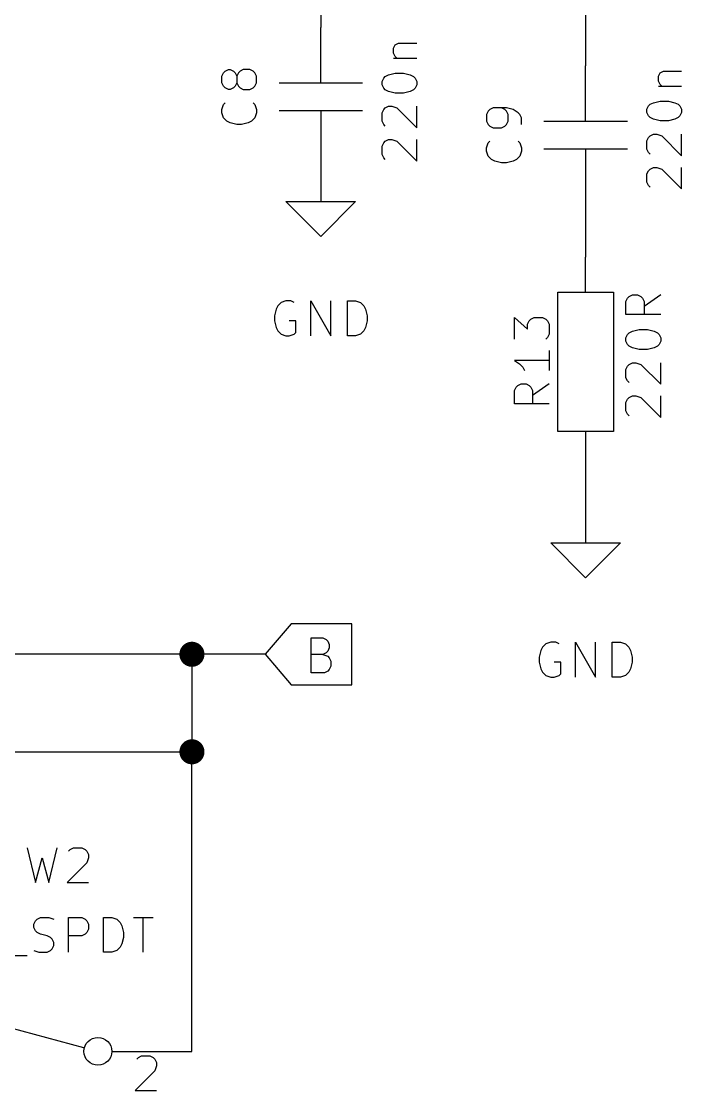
# Model space of a CAD drawing. Extents: x 0.4 to 11.3, y -11.3 to -0.4.
# Drawn here: x 4.885 to 5.833, y -5.066 to -3.531 of the extents above; entities that cross this region are included whole.
import ezdxf

# ---------------------------------------------------------------- set-up
doc = ezdxf.new("R2010")
doc.units = 0
doc.header["$MEASUREMENT"] = 0
for name, color, linetype in [('CYAN2', 4, 'CONTINUOUS'), ('GREEN3', 91, 'CONTINUOUS'), ('RED2', 1, 'CONTINUOUS'), ('RED3', 11, 'CONTINUOUS')]:
    doc.layers.add(name, color=color, linetype=linetype)

msp = doc.modelspace()

# ---------------------------------------------------------------- linework, layer by layer
at = {"layer": 'CYAN2', "linetype": 'CONTINUOUS'}
for p, q in [((5.41947, -3.57), (5.42185, -3.56524)), ((5.41947, -3.57), (5.42185, -3.56524)), ((5.41947, -3.57714), (5.41947, -3.57)), ((5.41947, -3.57714), (5.41947, -3.57)), ((5.42185, -3.56524), (5.42661, -3.56285)), ((5.42185, -3.56524), (5.42661, -3.56285)), ((5.42661, -3.56285), (5.4528, -3.56285)), ((5.42661, -3.56285), (5.4528, -3.56285)), ((5.42185, -3.5819), (5.41947, -3.57714)), ((5.42185, -3.5819), (5.41947, -3.57714)), ((5.41947, -3.58428), (5.4528, -3.58428)), ((5.41947, -3.58428), (5.4528, -3.58428)), ((5.42423, -3.58428), (5.42185, -3.5819)), ((5.42423, -3.58428), (5.42185, -3.5819)), ((5.1728, -3.61023), (5.17519, -3.60547)), ((5.1728, -3.61023), (5.17519, -3.60547)), ((5.17519, -3.60547), (5.17757, -3.60309)), ((5.17519, -3.60547), (5.17757, -3.60309)), ((5.17757, -3.60309), (5.18233, -3.60071)), ((5.17757, -3.60309), (5.18233, -3.60071)), ((5.18233, -3.60071), (5.18471, -3.60071)), ((5.18233, -3.60071), (5.18471, -3.60071)), ((5.18471, -3.60071), (5.18947, -3.60309)), ((5.18471, -3.60071), (5.18947, -3.60309)), ((5.18947, -3.60309), (5.19185, -3.60547)), ((5.18947, -3.60309), (5.19185, -3.60547)), ((5.19185, -3.60547), (5.19423, -3.61023)), ((5.19185, -3.60547), (5.19423, -3.61023)), ((5.19661, -3.60547), (5.19423, -3.61023)), ((5.19661, -3.60547), (5.19423, -3.61023)), ((5.199, -3.60309), (5.19661, -3.60547)), ((5.199, -3.60309), (5.19661, -3.60547)), ((5.20376, -3.60071), (5.199, -3.60309)), ((5.20376, -3.60071), (5.199, -3.60309)), ((5.21328, -3.60071), (5.20376, -3.60071)), ((5.21328, -3.60071), (5.20376, -3.60071)), ((5.21804, -3.60309), (5.21328, -3.60071)), ((5.21804, -3.60309), (5.21328, -3.60071)), ((5.22043, -3.60547), (5.21804, -3.60309)), ((5.22043, -3.60547), (5.21804, -3.60309)), ((5.2228, -3.61023), (5.22043, -3.60547)), ((5.2228, -3.61023), (5.22043, -3.60547)), ((5.41233, -3.60809), (5.42185, -3.60571)), ((5.41233, -3.60809), (5.42185, -3.60571)), ((5.42185, -3.60571), (5.43376, -3.60571)), ((5.42185, -3.60571), (5.43376, -3.60571)), ((5.43376, -3.60571), (5.44328, -3.60809)), ((5.43376, -3.60571), (5.44328, -3.60809)), ((5.79947, -3.61), (5.80185, -3.60524)), ((5.80185, -3.60524), (5.80661, -3.60285)), ((5.80661, -3.60285), (5.8328, -3.60285)), ((5.1728, -3.61976), (5.1728, -3.61023)), ((5.1728, -3.61976), (5.1728, -3.61023)), ((5.17519, -3.62452), (5.1728, -3.61976)), ((5.17519, -3.62452), (5.1728, -3.61976)), ((5.19423, -3.61976), (5.19185, -3.62452)), ((5.19423, -3.61976), (5.19185, -3.62452)), ((5.19423, -3.61023), (5.19423, -3.61976)), ((5.19423, -3.61023), (5.19423, -3.61976)), ((5.19423, -3.61976), (5.19661, -3.62452)), ((5.19423, -3.61976), (5.19661, -3.62452)), ((5.22043, -3.62452), (5.2228, -3.61976)), ((5.22043, -3.62452), (5.2228, -3.61976)), ((5.2228, -3.61976), (5.2228, -3.61023)), ((5.2228, -3.61976), (5.2228, -3.61023)), ((5.4028, -3.61761), (5.40519, -3.61285)), ((5.4028, -3.61761), (5.40519, -3.61285)), ((5.4028, -3.62238), (5.4028, -3.61761)), ((5.4028, -3.62238), (5.4028, -3.61761)), ((5.40519, -3.62714), (5.4028, -3.62238)), ((5.40519, -3.62714), (5.4028, -3.62238)), ((5.40519, -3.61285), (5.40757, -3.61047)), ((5.40519, -3.61285), (5.40757, -3.61047)), ((5.40757, -3.61047), (5.41233, -3.60809)), ((5.40757, -3.61047), (5.41233, -3.60809)), ((5.44328, -3.60809), (5.44804, -3.61047)), ((5.44328, -3.60809), (5.44804, -3.61047)), ((5.44804, -3.61047), (5.45043, -3.61285)), ((5.44804, -3.61047), (5.45043, -3.61285)), ((5.45043, -3.61285), (5.4528, -3.61761)), ((5.45043, -3.61285), (5.4528, -3.61761)), ((5.4528, -3.62238), (5.45043, -3.62714)), ((5.4528, -3.62238), (5.45043, -3.62714)), ((5.4528, -3.61761), (5.4528, -3.62238)), ((5.4528, -3.61761), (5.4528, -3.62238)), ((5.79947, -3.61714), (5.79947, -3.61)), ((5.80185, -3.6219), (5.79947, -3.61714)), ((5.80423, -3.62428), (5.80185, -3.6219)), ((5.17757, -3.6269), (5.17519, -3.62452)), ((5.17757, -3.6269), (5.17519, -3.62452)), ((5.18233, -3.62928), (5.17757, -3.6269)), ((5.18233, -3.62928), (5.17757, -3.6269)), ((5.18471, -3.62928), (5.18233, -3.62928)), ((5.18471, -3.62928), (5.18233, -3.62928)), ((5.18947, -3.6269), (5.18471, -3.62928)), ((5.18947, -3.6269), (5.18471, -3.62928)), ((5.19185, -3.62452), (5.18947, -3.6269)), ((5.19185, -3.62452), (5.18947, -3.6269)), ((5.19661, -3.62452), (5.199, -3.6269)), ((5.19661, -3.62452), (5.199, -3.6269)), ((5.199, -3.6269), (5.20376, -3.62928)), ((5.199, -3.6269), (5.20376, -3.62928)), ((5.20376, -3.62928), (5.21328, -3.62928)), ((5.20376, -3.62928), (5.21328, -3.62928)), ((5.21328, -3.62928), (5.21804, -3.6269)), ((5.21328, -3.62928), (5.21804, -3.6269)), ((5.21804, -3.6269), (5.22043, -3.62452)), ((5.21804, -3.6269), (5.22043, -3.62452)), ((5.40757, -3.62952), (5.40519, -3.62714)), ((5.40757, -3.62952), (5.40519, -3.62714)), ((5.41233, -3.6319), (5.40757, -3.62952)), ((5.41233, -3.6319), (5.40757, -3.62952)), ((5.42185, -3.63428), (5.41233, -3.6319)), ((5.42185, -3.63428), (5.41233, -3.6319)), ((5.43376, -3.63428), (5.42185, -3.63428)), ((5.43376, -3.63428), (5.42185, -3.63428)), ((5.44328, -3.6319), (5.43376, -3.63428)), ((5.44328, -3.6319), (5.43376, -3.63428)), ((5.44804, -3.62952), (5.44328, -3.6319)), ((5.44804, -3.62952), (5.44328, -3.6319)), ((5.45043, -3.62714), (5.44804, -3.62952)), ((5.45043, -3.62714), (5.44804, -3.62952)), ((5.79947, -3.62428), (5.8328, -3.62428)), ((5.1728, -3.65785), (5.17519, -3.65071)), ((5.1728, -3.65785), (5.17519, -3.65071)), ((5.17519, -3.65071), (5.17757, -3.64833)), ((5.17519, -3.65071), (5.17757, -3.64833)), ((5.21804, -3.64833), (5.22043, -3.65071)), ((5.21804, -3.64833), (5.22043, -3.65071)), ((5.22043, -3.65071), (5.2228, -3.65785)), ((5.22043, -3.65071), (5.2228, -3.65785)), ((5.7828, -3.65761), (5.78519, -3.65285)), ((5.78519, -3.65285), (5.78757, -3.65047)), ((5.78757, -3.65047), (5.79233, -3.64809)), ((5.79233, -3.64809), (5.80185, -3.64571)), ((5.80185, -3.64571), (5.81376, -3.64571)), ((5.81376, -3.64571), (5.82328, -3.64809)), ((5.82328, -3.64809), (5.82804, -3.65047)), ((5.82804, -3.65047), (5.83043, -3.65285)), ((5.83043, -3.65285), (5.8328, -3.65761)), ((5.1728, -3.66261), (5.1728, -3.65785)), ((5.1728, -3.66261), (5.1728, -3.65785)), ((5.17519, -3.66976), (5.1728, -3.66261)), ((5.17519, -3.66976), (5.1728, -3.66261)), ((5.2228, -3.66261), (5.22043, -3.66976)), ((5.2228, -3.66261), (5.22043, -3.66976)), ((5.2228, -3.65785), (5.2228, -3.66261)), ((5.2228, -3.65785), (5.2228, -3.66261)), ((5.4028, -3.66285), (5.40519, -3.65809)), ((5.4028, -3.66285), (5.40519, -3.65809)), ((5.4028, -3.67476), (5.4028, -3.66285)), ((5.4028, -3.67476), (5.4028, -3.66285)), ((5.40519, -3.65809), (5.40757, -3.65571)), ((5.40519, -3.65809), (5.40757, -3.65571)), ((5.40757, -3.65571), (5.41233, -3.65333)), ((5.40757, -3.65571), (5.41233, -3.65333)), ((5.41233, -3.65333), (5.41709, -3.65333)), ((5.41233, -3.65333), (5.41709, -3.65333)), ((5.41709, -3.65333), (5.42423, -3.65571)), ((5.41709, -3.65333), (5.42423, -3.65571)), ((5.42423, -3.65571), (5.4528, -3.68428)), ((5.42423, -3.65571), (5.4528, -3.68428)), ((5.4528, -3.68428), (5.4528, -3.65333)), ((5.4528, -3.68428), (5.4528, -3.65333)), ((5.55519, -3.66047), (5.5528, -3.66523)), ((5.5528, -3.66523), (5.5528, -3.67476)), ((5.55757, -3.65809), (5.55519, -3.66047)), ((5.56233, -3.65571), (5.55757, -3.65809)), ((5.58137, -3.65571), (5.56233, -3.65571)), ((5.579, -3.65809), (5.57423, -3.65571)), ((5.58137, -3.66047), (5.579, -3.65809)), ((5.5909, -3.65809), (5.58137, -3.65571)), ((5.58376, -3.66523), (5.58137, -3.66047)), ((5.58376, -3.67476), (5.58376, -3.66523)), ((5.59804, -3.66285), (5.5909, -3.65809)), ((5.60043, -3.66523), (5.59804, -3.66285)), ((5.6028, -3.67), (5.60043, -3.66523)), ((5.7828, -3.66238), (5.7828, -3.65761)), ((5.78519, -3.66714), (5.7828, -3.66238)), ((5.78757, -3.66952), (5.78519, -3.66714)), ((5.83043, -3.66714), (5.82804, -3.66952)), ((5.8328, -3.66238), (5.83043, -3.66714)), ((5.8328, -3.65761), (5.8328, -3.66238)), ((5.17995, -3.67452), (5.17519, -3.66976)), ((5.17995, -3.67452), (5.17519, -3.66976)), ((5.18471, -3.6769), (5.17995, -3.67452)), ((5.18471, -3.6769), (5.17995, -3.67452)), ((5.19423, -3.67928), (5.18471, -3.6769)), ((5.19423, -3.67928), (5.18471, -3.6769)), ((5.20137, -3.67928), (5.19423, -3.67928)), ((5.20137, -3.67928), (5.19423, -3.67928)), ((5.2109, -3.6769), (5.20137, -3.67928)), ((5.2109, -3.6769), (5.20137, -3.67928)), ((5.21566, -3.67452), (5.2109, -3.6769)), ((5.21566, -3.67452), (5.2109, -3.6769)), ((5.22043, -3.66976), (5.21566, -3.67452)), ((5.22043, -3.66976), (5.21566, -3.67452)), ((5.40519, -3.67952), (5.4028, -3.67476)), ((5.40519, -3.67952), (5.4028, -3.67476)), ((5.40757, -3.6819), (5.40519, -3.67952)), ((5.40757, -3.6819), (5.40519, -3.67952)), ((5.5528, -3.67476), (5.55519, -3.67952)), ((5.55519, -3.67952), (5.55757, -3.6819)), ((5.55757, -3.6819), (5.56233, -3.68428)), ((5.57423, -3.68428), (5.579, -3.6819)), ((5.579, -3.6819), (5.58137, -3.67952)), ((5.58137, -3.67952), (5.58376, -3.67476)), ((5.6028, -3.67952), (5.6028, -3.67)), ((5.79233, -3.6719), (5.78757, -3.66952)), ((5.80185, -3.67428), (5.79233, -3.6719)), ((5.81376, -3.67428), (5.80185, -3.67428)), ((5.82328, -3.6719), (5.81376, -3.67428)), ((5.82804, -3.66952), (5.82328, -3.6719)), ((5.56233, -3.68428), (5.57423, -3.68428)), ((5.7828, -3.70285), (5.78519, -3.69809)), ((5.78519, -3.69809), (5.78757, -3.69571)), ((5.78757, -3.69571), (5.79233, -3.69333)), ((5.79233, -3.69333), (5.79709, -3.69333)), ((5.79709, -3.69333), (5.80423, -3.69571)), ((5.80423, -3.69571), (5.8328, -3.72428)), ((5.8328, -3.72428), (5.8328, -3.69333)), ((5.4028, -3.71047), (5.40519, -3.70571)), ((5.4028, -3.71047), (5.40519, -3.70571)), ((5.4028, -3.72237), (5.4028, -3.71047)), ((5.4028, -3.72237), (5.4028, -3.71047)), ((5.40519, -3.70571), (5.40757, -3.70333)), ((5.40519, -3.70571), (5.40757, -3.70333)), ((5.40757, -3.70333), (5.41233, -3.70094)), ((5.40757, -3.70333), (5.41233, -3.70094)), ((5.41233, -3.70094), (5.41709, -3.70094)), ((5.41233, -3.70094), (5.41709, -3.70094)), ((5.41709, -3.70094), (5.42423, -3.70333)), ((5.41709, -3.70094), (5.42423, -3.70333)), ((5.42423, -3.70333), (5.4528, -3.7319)), ((5.42423, -3.70333), (5.4528, -3.7319)), ((5.4528, -3.7319), (5.4528, -3.70094)), ((5.4528, -3.7319), (5.4528, -3.70094)), ((5.5528, -3.71285), (5.55519, -3.70571)), ((5.5528, -3.71761), (5.5528, -3.71285)), ((5.55519, -3.70571), (5.55757, -3.70333)), ((5.59804, -3.70333), (5.60043, -3.70571)), ((5.60043, -3.70571), (5.6028, -3.71285)), ((5.6028, -3.71285), (5.6028, -3.71761)), ((5.7828, -3.71476), (5.7828, -3.70285)), ((5.40519, -3.72714), (5.4028, -3.72237)), ((5.40519, -3.72714), (5.4028, -3.72237)), ((5.40757, -3.72952), (5.40519, -3.72714)), ((5.40757, -3.72952), (5.40519, -3.72714)), ((5.55519, -3.72476), (5.5528, -3.71761)), ((5.55995, -3.72952), (5.55519, -3.72476)), ((5.56471, -3.7319), (5.55995, -3.72952)), ((5.59566, -3.72952), (5.5909, -3.7319)), ((5.60043, -3.72476), (5.59566, -3.72952)), ((5.6028, -3.71761), (5.60043, -3.72476)), ((5.78519, -3.71952), (5.7828, -3.71476)), ((5.78757, -3.7219), (5.78519, -3.71952)), ((5.57423, -3.73428), (5.56471, -3.7319)), ((5.58137, -3.73428), (5.57423, -3.73428)), ((5.5909, -3.7319), (5.58137, -3.73428)), ((5.78519, -3.74571), (5.78757, -3.74333)), ((5.78757, -3.74333), (5.79233, -3.74094)), ((5.79233, -3.74094), (5.79709, -3.74094)), ((5.79709, -3.74094), (5.80423, -3.74333)), ((5.80423, -3.74333), (5.8328, -3.7719)), ((5.8328, -3.7719), (5.8328, -3.74094)), ((5.7828, -3.75047), (5.78519, -3.74571)), ((5.7828, -3.76237), (5.7828, -3.75047)), ((5.78519, -3.76714), (5.7828, -3.76237)), ((5.78757, -3.76952), (5.78519, -3.76714)), ((5.7528, -3.93337), (5.75519, -3.92861)), ((5.75519, -3.92861), (5.75757, -3.92623)), ((5.75757, -3.92623), (5.76233, -3.92385)), ((5.76233, -3.92385), (5.76947, -3.92385)), ((5.76947, -3.92385), (5.77423, -3.92623)), ((5.77423, -3.92623), (5.77661, -3.92861)), ((5.77661, -3.92861), (5.779, -3.93337)), ((5.8028, -3.92385), (5.779, -3.94052)), ((5.25071, -3.94471), (5.24833, -3.95423)), ((5.25071, -3.94471), (5.24833, -3.95423)), ((5.25309, -3.93995), (5.25071, -3.94471)), ((5.25309, -3.93995), (5.25071, -3.94471)), ((5.25786, -3.93519), (5.25309, -3.93995)), ((5.25786, -3.93519), (5.25309, -3.93995)), ((5.265, -3.9328), (5.25786, -3.93519)), ((5.265, -3.9328), (5.25786, -3.93519)), ((5.27214, -3.9328), (5.265, -3.9328)), ((5.27214, -3.9328), (5.265, -3.9328)), ((5.27691, -3.93519), (5.27214, -3.9328)), ((5.27691, -3.93519), (5.27214, -3.9328)), ((5.30071, -3.9828), (5.30071, -3.9328)), ((5.30071, -3.9328), (5.32928, -3.9828)), ((5.30071, -3.9828), (5.30071, -3.9328)), ((5.30071, -3.9328), (5.32928, -3.9828)), ((5.32928, -3.9828), (5.32928, -3.9328)), ((5.32928, -3.9828), (5.32928, -3.9328)), ((5.35309, -3.9828), (5.35309, -3.9328)), ((5.35309, -3.9328), (5.365, -3.9328)), ((5.35309, -3.9828), (5.35309, -3.9328)), ((5.35309, -3.9328), (5.365, -3.9328)), ((5.365, -3.9328), (5.37214, -3.93519)), ((5.365, -3.9328), (5.37214, -3.93519)), ((5.37214, -3.93519), (5.37691, -3.93995)), ((5.37214, -3.93519), (5.37691, -3.93995)), ((5.37691, -3.93995), (5.37929, -3.94471)), ((5.37691, -3.93995), (5.37929, -3.94471)), ((5.37929, -3.94471), (5.38167, -3.95423)), ((5.37929, -3.94471), (5.38167, -3.95423)), ((5.7528, -3.95242), (5.7528, -3.93337)), ((5.779, -3.93337), (5.779, -3.95242)), ((5.24833, -3.95423), (5.24833, -3.96137)), ((5.24833, -3.95423), (5.24833, -3.96137)), ((5.38167, -3.95423), (5.38167, -3.96137)), ((5.38167, -3.95423), (5.38167, -3.96137)), ((5.5928, -3.98742), (5.5928, -3.95647)), ((5.5928, -3.95647), (5.61185, -3.97314)), ((5.61423, -3.96123), (5.61661, -3.95885)), ((5.61661, -3.95885), (5.62137, -3.95647)), ((5.62137, -3.95647), (5.63328, -3.95647)), ((5.63328, -3.95647), (5.63804, -3.95885)), ((5.63804, -3.95885), (5.64043, -3.96123)), ((5.8028, -3.95242), (5.7528, -3.95242)), ((5.24833, -3.96137), (5.25071, -3.9709)), ((5.24833, -3.96137), (5.25071, -3.9709)), ((5.25071, -3.9709), (5.25309, -3.97566)), ((5.25071, -3.9709), (5.25309, -3.97566)), ((5.27928, -3.96137), (5.26976, -3.96137)), ((5.27928, -3.96137), (5.26976, -3.96137)), ((5.27928, -3.97804), (5.27928, -3.96137)), ((5.27928, -3.97804), (5.27928, -3.96137)), ((5.37929, -3.9709), (5.37691, -3.97566)), ((5.37929, -3.9709), (5.37691, -3.97566)), ((5.38167, -3.96137), (5.37929, -3.9709)), ((5.38167, -3.96137), (5.37929, -3.9709)), ((5.61185, -3.96599), (5.61423, -3.96123)), ((5.61185, -3.97314), (5.61185, -3.96599)), ((5.64043, -3.96123), (5.6428, -3.96599)), ((5.6428, -3.96599), (5.6428, -3.98028)), ((5.76233, -3.97623), (5.77185, -3.97385)), ((5.77185, -3.97385), (5.78376, -3.97385)), ((5.78376, -3.97385), (5.79328, -3.97623)), ((5.25309, -3.97566), (5.25786, -3.98043)), ((5.25309, -3.97566), (5.25786, -3.98043)), ((5.25786, -3.98043), (5.265, -3.9828)), ((5.25786, -3.98043), (5.265, -3.9828)), ((5.265, -3.9828), (5.26976, -3.9828)), ((5.265, -3.9828), (5.26976, -3.9828)), ((5.26976, -3.9828), (5.27691, -3.98043)), ((5.26976, -3.9828), (5.27691, -3.98043)), ((5.27691, -3.98043), (5.27928, -3.97804)), ((5.27691, -3.98043), (5.27928, -3.97804)), ((5.365, -3.9828), (5.35309, -3.9828)), ((5.365, -3.9828), (5.35309, -3.9828)), ((5.37214, -3.98043), (5.365, -3.9828)), ((5.37214, -3.98043), (5.365, -3.9828)), ((5.37691, -3.97566), (5.37214, -3.98043)), ((5.37691, -3.97566), (5.37214, -3.98043)), ((5.64043, -3.98504), (5.63804, -3.98742)), ((5.6428, -3.98028), (5.64043, -3.98504)), ((5.7528, -3.98575), (5.75519, -3.98099)), ((5.7528, -3.99052), (5.7528, -3.98575)), ((5.75519, -3.99528), (5.7528, -3.99052)), ((5.75519, -3.98099), (5.75757, -3.97861)), ((5.75757, -3.97861), (5.76233, -3.97623)), ((5.79328, -3.97623), (5.79804, -3.97861)), ((5.79804, -3.97861), (5.80043, -3.98099)), ((5.80043, -3.98099), (5.8028, -3.98575)), ((5.8028, -3.99052), (5.80043, -3.99528)), ((5.8028, -3.98575), (5.8028, -3.99052)), ((5.6428, -4.00409), (5.6428, -4.03266)), ((5.75757, -3.99766), (5.75519, -3.99528)), ((5.76233, -4.00004), (5.75757, -3.99766)), ((5.77185, -4.00242), (5.76233, -4.00004)), ((5.78376, -4.00242), (5.77185, -4.00242)), ((5.79328, -4.00004), (5.78376, -4.00242)), ((5.79804, -3.99766), (5.79328, -4.00004)), ((5.80043, -3.99528), (5.79804, -3.99766)), ((5.6428, -4.01837), (5.5928, -4.01837)), ((5.5928, -4.01837), (5.59995, -4.02313)), ((5.75757, -4.02385), (5.76233, -4.02146)), ((5.76233, -4.02146), (5.76709, -4.02146)), ((5.76709, -4.02146), (5.77423, -4.02385)), ((5.8028, -4.05242), (5.8028, -4.02146)), ((5.59995, -4.02313), (5.60471, -4.0279)), ((5.60471, -4.0279), (5.60709, -4.03266)), ((5.7528, -4.03099), (5.75519, -4.02623)), ((5.7528, -4.04289), (5.7528, -4.03099)), ((5.75519, -4.02623), (5.75757, -4.02385)), ((5.77423, -4.02385), (5.8028, -4.05242)), ((5.59757, -4.05409), (5.60233, -4.05171)), ((5.60233, -4.05171), (5.60947, -4.05171)), ((5.60947, -4.05171), (5.61423, -4.05409)), ((5.6428, -4.05171), (5.619, -4.06837)), ((5.75519, -4.04766), (5.7528, -4.04289)), ((5.75757, -4.05004), (5.75519, -4.04766)), ((5.5928, -4.06123), (5.59519, -4.05647)), ((5.5928, -4.08028), (5.5928, -4.06123)), ((5.59519, -4.05647), (5.59757, -4.05409)), ((5.61423, -4.05409), (5.61661, -4.05647)), ((5.61661, -4.05647), (5.619, -4.06123)), ((5.619, -4.06123), (5.619, -4.08028)), ((5.6428, -4.08028), (5.5928, -4.08028)), ((5.7528, -4.07861), (5.75519, -4.07385)), ((5.7528, -4.09051), (5.7528, -4.07861)), ((5.75519, -4.07385), (5.75757, -4.07146)), ((5.75757, -4.07146), (5.76233, -4.06908)), ((5.76233, -4.06908), (5.76709, -4.06908)), ((5.76709, -4.06908), (5.77423, -4.07146)), ((5.77423, -4.07146), (5.8028, -4.10004)), ((5.8028, -4.10004), (5.8028, -4.06908)), ((5.75519, -4.09528), (5.7528, -4.09051)), ((5.75757, -4.09765), (5.75519, -4.09528)), ((5.63071, -4.43471), (5.62833, -4.44423)), ((5.63309, -4.42995), (5.63071, -4.43471)), ((5.63786, -4.42519), (5.63309, -4.42995)), ((5.645, -4.4228), (5.63786, -4.42519)), ((5.65214, -4.4228), (5.645, -4.4228)), ((5.65691, -4.42519), (5.65214, -4.4228)), ((5.68071, -4.4728), (5.68071, -4.4228)), ((5.68071, -4.4228), (5.70928, -4.4728)), ((5.70928, -4.4728), (5.70928, -4.4228)), ((5.73309, -4.4728), (5.73309, -4.4228)), ((5.73309, -4.4228), (5.745, -4.4228)), ((5.745, -4.4228), (5.75214, -4.42519)), ((5.75214, -4.42519), (5.75691, -4.42995)), ((5.75691, -4.42995), (5.75929, -4.43471)), ((5.75929, -4.43471), (5.76167, -4.44423)), ((5.62833, -4.44423), (5.62833, -4.45137)), ((5.62833, -4.45137), (5.63071, -4.4609)), ((5.65928, -4.45137), (5.64976, -4.45137)), ((5.65928, -4.46804), (5.65928, -4.45137)), ((5.76167, -4.45137), (5.75929, -4.4609)), ((5.76167, -4.44423), (5.76167, -4.45137)), ((5.63071, -4.4609), (5.63309, -4.46566)), ((5.63309, -4.46566), (5.63786, -4.47043)), ((5.75691, -4.46566), (5.75214, -4.47043)), ((5.75929, -4.4609), (5.75691, -4.46566)), ((5.63786, -4.47043), (5.645, -4.4728)), ((5.645, -4.4728), (5.64976, -4.4728)), ((5.64976, -4.4728), (5.65691, -4.47043)), ((5.65691, -4.47043), (5.65928, -4.46804)), ((5.745, -4.4728), (5.73309, -4.4728)), ((5.75214, -4.47043), (5.745, -4.4728)), ((4.89357, -4.7178), (4.90548, -4.7678)), ((4.89357, -4.7178), (4.90548, -4.7678)), ((4.92452, -4.7678), (4.93643, -4.7178)), ((4.92452, -4.7678), (4.93643, -4.7178)), ((4.95309, -4.72257), (4.95547, -4.72019)), ((4.95309, -4.72257), (4.95547, -4.72019)), ((4.95547, -4.72019), (4.96024, -4.7178)), ((4.95547, -4.72019), (4.96024, -4.7178)), ((4.96024, -4.7178), (4.97214, -4.7178)), ((4.96024, -4.7178), (4.97214, -4.7178)), ((4.97214, -4.7178), (4.9769, -4.72019)), ((4.97214, -4.7178), (4.9769, -4.72019)), ((4.9769, -4.72019), (4.97928, -4.72257)), ((4.9769, -4.72019), (4.97928, -4.72257)), ((4.97928, -4.72257), (4.98167, -4.72733)), ((4.97928, -4.72257), (4.98167, -4.72733)), ((4.98167, -4.72733), (4.98167, -4.73209)), ((4.98167, -4.72733), (4.98167, -4.73209)), ((4.90548, -4.7678), (4.915, -4.73209)), ((4.90548, -4.7678), (4.915, -4.73209)), ((4.915, -4.73209), (4.92452, -4.7678)), ((4.915, -4.73209), (4.92452, -4.7678)), ((4.97928, -4.73923), (4.95071, -4.7678)), ((4.97928, -4.73923), (4.95071, -4.7678)), ((4.98167, -4.73209), (4.97928, -4.73923)), ((4.98167, -4.73209), (4.97928, -4.73923)), ((4.95071, -4.7678), (4.98167, -4.7678)), ((4.95071, -4.7678), (4.98167, -4.7678)), ((4.90785, -4.82019), (4.91262, -4.8178)), ((4.90785, -4.82019), (4.91262, -4.8178)), ((4.91262, -4.8178), (4.92452, -4.8178)), ((4.91262, -4.8178), (4.92452, -4.8178)), ((4.92452, -4.8178), (4.93167, -4.82019)), ((4.92452, -4.8178), (4.93167, -4.82019)), ((4.95309, -4.8678), (4.95309, -4.8178)), ((4.95309, -4.8178), (4.97214, -4.8178)), ((4.95309, -4.8678), (4.95309, -4.8178)), ((4.95309, -4.8178), (4.97214, -4.8178)), ((4.97214, -4.8178), (4.9769, -4.82019)), ((4.97214, -4.8178), (4.9769, -4.82019)), ((5.00309, -4.8678), (5.00309, -4.8178)), ((5.00309, -4.8178), (5.015, -4.8178)), ((5.00309, -4.8678), (5.00309, -4.8178)), ((5.00309, -4.8178), (5.015, -4.8178)), ((5.015, -4.8178), (5.02214, -4.82019)), ((5.015, -4.8178), (5.02214, -4.82019)), ((5.04595, -4.8178), (5.07452, -4.8178)), ((5.04595, -4.8178), (5.07452, -4.8178)), ((5.06024, -4.8678), (5.06024, -4.8178)), ((5.06024, -4.8678), (5.06024, -4.8178)), ((4.90309, -4.82733), (4.90547, -4.82257)), ((4.90309, -4.82733), (4.90547, -4.82257)), ((4.90309, -4.83209), (4.90309, -4.82733)), ((4.90309, -4.83209), (4.90309, -4.82733)), ((4.90547, -4.83685), (4.90309, -4.83209)), ((4.90547, -4.83685), (4.90309, -4.83209)), ((4.90547, -4.82257), (4.90785, -4.82019)), ((4.90547, -4.82257), (4.90785, -4.82019)), ((4.9769, -4.82019), (4.97928, -4.82257)), ((4.9769, -4.82019), (4.97928, -4.82257)), ((4.97928, -4.82257), (4.98166, -4.82733)), ((4.97928, -4.82257), (4.98166, -4.82733)), ((4.98166, -4.83447), (4.97928, -4.83923)), ((4.98166, -4.83447), (4.97928, -4.83923)), ((4.98166, -4.82733), (4.98166, -4.83447)), ((4.98166, -4.82733), (4.98166, -4.83447)), ((5.02214, -4.82019), (5.0269, -4.82495)), ((5.02214, -4.82019), (5.0269, -4.82495)), ((5.0269, -4.82495), (5.02928, -4.82971)), ((5.0269, -4.82495), (5.02928, -4.82971)), ((5.02928, -4.82971), (5.03166, -4.83923)), ((5.02928, -4.82971), (5.03166, -4.83923)), ((4.90785, -4.83923), (4.90547, -4.83685)), ((4.90785, -4.83923), (4.90547, -4.83685)), ((4.91262, -4.84161), (4.90785, -4.83923)), ((4.91262, -4.84161), (4.90785, -4.83923)), ((4.92214, -4.844), (4.91262, -4.84161)), ((4.92214, -4.844), (4.91262, -4.84161)), ((4.9269, -4.84637), (4.92214, -4.844)), ((4.9269, -4.84637), (4.92214, -4.844)), ((4.92928, -4.84876), (4.9269, -4.84637)), ((4.92928, -4.84876), (4.9269, -4.84637)), ((4.93167, -4.85352), (4.92928, -4.84876)), ((4.93167, -4.85352), (4.92928, -4.84876)), ((4.97214, -4.844), (4.95309, -4.844)), ((4.97214, -4.844), (4.95309, -4.844)), ((4.9769, -4.84161), (4.97214, -4.844)), ((4.9769, -4.84161), (4.97214, -4.844)), ((4.97928, -4.83923), (4.9769, -4.84161)), ((4.97928, -4.83923), (4.9769, -4.84161)), ((5.03166, -4.84637), (5.02928, -4.8559)), ((5.03166, -4.84637), (5.02928, -4.8559)), ((5.03166, -4.83923), (5.03166, -4.84637)), ((5.03166, -4.83923), (5.03166, -4.84637)), ((4.90309, -4.86543), (4.91024, -4.8678)), ((4.90309, -4.86543), (4.91024, -4.8678)), ((4.92214, -4.8678), (4.9269, -4.86543)), ((4.92214, -4.8678), (4.9269, -4.86543)), ((4.9269, -4.86543), (4.92928, -4.86304)), ((4.9269, -4.86543), (4.92928, -4.86304)), ((4.92928, -4.86304), (4.93167, -4.85828)), ((4.92928, -4.86304), (4.93167, -4.85828)), ((4.93167, -4.85828), (4.93167, -4.85352)), ((4.93167, -4.85828), (4.93167, -4.85352)), ((5.02214, -4.86543), (5.015, -4.8678)), ((5.02214, -4.86543), (5.015, -4.8678)), ((5.0269, -4.86066), (5.02214, -4.86543)), ((5.0269, -4.86066), (5.02214, -4.86543)), ((5.02928, -4.8559), (5.0269, -4.86066)), ((5.02928, -4.8559), (5.0269, -4.86066)), ((4.85548, -4.87257), (4.89357, -4.87257)), ((4.85548, -4.87257), (4.89357, -4.87257)), ((4.91024, -4.8678), (4.92214, -4.8678)), ((4.91024, -4.8678), (4.92214, -4.8678)), ((5.015, -4.8678), (5.00309, -4.8678)), ((5.015, -4.8678), (5.00309, -4.8678))]:
    msp.add_line(p, q, dxfattribs=at)
at = {"layer": 'GREEN3', "linetype": 'CONTINUOUS'}
for p, q in [((5.315, -3.355), (5.315, -3.54)), ((5.695, -3.505), (5.695, -3.595)), ((5.695, -3.795), (5.695, -3.87)), ((5.695, -4.17), (5.695, -4.23)), ((5.13, -4.44), (4.48, -4.44)), ((5.13, -4.44), (5.13, -4.58)), ((5.235, -4.44), (5.13, -4.44)), ((4.485, -4.58), (5.13, -4.58)), ((5.13, -5.01), (5.13, -4.58)), ((5.115, -5.01), (5.13, -5.01))]:
    msp.add_line(p, q, dxfattribs=at)
at = {"layer": 'GREEN3', "const_width": 0.018}
for points in [[(5.121, -4.44, 1), (5.139, -4.44, 1)], [(5.121, -4.58, 1), (5.139, -4.58, 1)]]:
    msp.add_lwpolyline(points, format="xyb", close=True, dxfattribs=at)
at = {"layer": 'RED2', "linetype": 'CONTINUOUS'}
for p, q in [((5.315, -3.62), (5.315, -3.54)), ((5.315, -3.62), (5.315, -3.54)), ((5.695, -3.675), (5.695, -3.595)), ((5.375, -3.62), (5.255, -3.62)), ((5.375, -3.66), (5.255, -3.66)), ((5.315, -3.66), (5.315, -3.74)), ((5.315, -3.66), (5.315, -3.74)), ((5.755, -3.675), (5.635, -3.675)), ((5.755, -3.715), (5.635, -3.715)), ((5.695, -3.715), (5.695, -3.795)), ((5.315, -3.74), (5.315, -3.79)), ((5.315, -3.84), (5.265, -3.79)), ((5.265, -3.79), (5.315, -3.79)), ((5.315, -3.79), (5.365, -3.79)), ((5.365, -3.79), (5.315, -3.84)), ((5.695, -3.92), (5.695, -3.87)), ((5.655, -4.12), (5.655, -3.92)), ((5.655, -3.92), (5.735, -3.92)), ((5.735, -3.92), (5.735, -4.12)), ((5.735, -4.12), (5.655, -4.12)), ((5.695, -4.12), (5.695, -4.17)), ((5.695, -4.23), (5.695, -4.28)), ((5.695, -4.33), (5.645, -4.28)), ((5.645, -4.28), (5.695, -4.28)), ((5.695, -4.28), (5.745, -4.28)), ((5.745, -4.28), (5.695, -4.33)), ((5.2725, -4.39624), (5.235, -4.44)), ((5.35939, -4.39624), (5.2725, -4.39624)), ((5.35939, -4.44), (5.35939, -4.39624)), ((5.30101, -4.46638), (5.30101, -4.41638)), ((5.30101, -4.41638), (5.31768, -4.41638)), ((5.31768, -4.41638), (5.32244, -4.41876)), ((5.32244, -4.41876), (5.32482, -4.42114)), ((5.32482, -4.43543), (5.32244, -4.43781)), ((5.32482, -4.42114), (5.3272, -4.4259)), ((5.3272, -4.43067), (5.32482, -4.43543)), ((5.3272, -4.4259), (5.3272, -4.43067)), ((5.235, -4.44), (5.2725, -4.48376)), ((5.31768, -4.44019), (5.30101, -4.44019)), ((5.32244, -4.43781), (5.31768, -4.44019)), ((5.31768, -4.44019), (5.32482, -4.44257)), ((5.32482, -4.44257), (5.3272, -4.44495)), ((5.3272, -4.44495), (5.32958, -4.44971)), ((5.32958, -4.44971), (5.32958, -4.45685)), ((5.35939, -4.48376), (5.35939, -4.44)), ((5.32006, -4.46638), (5.30101, -4.46638)), ((5.32482, -4.464), (5.32006, -4.46638)), ((5.3272, -4.46162), (5.32482, -4.464)), ((5.32958, -4.45685), (5.3272, -4.46162)), ((5.2725, -4.48376), (5.35939, -4.48376)), ((4.975, -5.005), (4.845, -4.97)), ((5.015, -5.01), (5.115, -5.01)), ((5.015, -5.01), (5.115, -5.01))]:
    msp.add_line(p, q, dxfattribs=at)
at = {"layer": 'RED2'}
msp.add_circle((4.995, -5.01), 0.02, dxfattribs=at)
at = {"layer": 'RED3', "linetype": 'CONTINUOUS'}
for p, q in [((5.05072, -5.02114), (5.05309, -5.01876)), ((5.05072, -5.02114), (5.05309, -5.01876)), ((5.05309, -5.01876), (5.05786, -5.01638)), ((5.05309, -5.01876), (5.05786, -5.01638)), ((5.05786, -5.01638), (5.06976, -5.01638)), ((5.05786, -5.01638), (5.06976, -5.01638)), ((5.06976, -5.01638), (5.07452, -5.01876)), ((5.06976, -5.01638), (5.07452, -5.01876)), ((5.07452, -5.01876), (5.07691, -5.02114)), ((5.07452, -5.01876), (5.07691, -5.02114)), ((5.07691, -5.02114), (5.07929, -5.0259)), ((5.07691, -5.02114), (5.07929, -5.0259)), ((5.07929, -5.03067), (5.07691, -5.03781)), ((5.07929, -5.03067), (5.07691, -5.03781)), ((5.07929, -5.0259), (5.07929, -5.03067)), ((5.07929, -5.0259), (5.07929, -5.03067)), ((5.07691, -5.03781), (5.04833, -5.06638)), ((5.07691, -5.03781), (5.04833, -5.06638)), ((5.04833, -5.06638), (5.07929, -5.06638)), ((5.04833, -5.06638), (5.07929, -5.06638))]:
    msp.add_line(p, q, dxfattribs=at)

doc.saveas('drawing.dxf')
